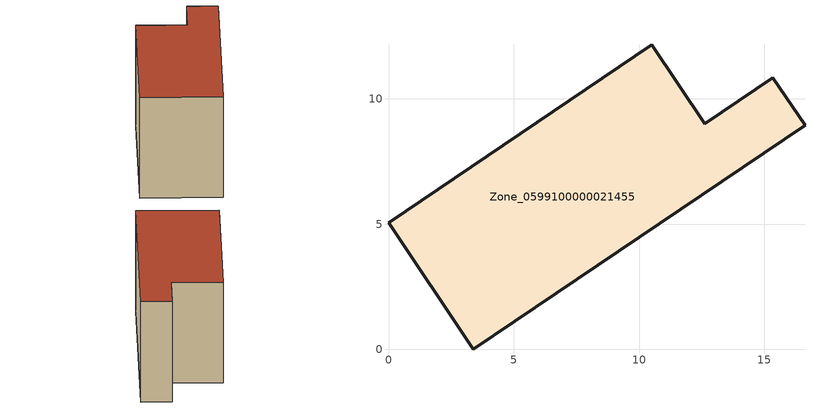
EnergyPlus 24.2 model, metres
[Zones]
Zone_0599100000021455
 floor ground (C_G): 3.38,0 0,5.06 10.5,12.17 12.62,9.01 15.34,10.85 16.62,8.95 z0
 wall outside (C_F): 0,5.06 3.38,0 16.62,8.95 15.34,10.85 12.62,9.01 10.5,12.17 0,5.06 z0:8.05
 roof outside (C_R): 10.5,12.17 0,5.06 3.38,0 16.62,8.95 15.34,10.85 12.62,9.01 z8.05
[BUILDING]
Pand.0599100000021455: North Axis=0; Terrain=City; Loads Convergence Tolerance Value=0.04; Temperature Convergence Tolerance Value=0.4; Solar Distribution=FullExterior; Maximum Number of Warmup Days=25; Minimum Number of Warmup Days=1
[Site:Location]
Rotterdam.The.Hague.AP_ZH_NLD Design_Conditions: Latitude=51.96; Longitude=4.45; Time Zone=1; Elevation=-4.5
[SITE:GROUNDTEMPERATURE:BUILDINGSURFACE]
18, 18, 18, 18, 18, 18, 18, 18, 18, 18, 18, 18
[MATERIAL] Thermal Absorptance=0.9; Solar Absorptance=0.7; Visible Absorptance=0.7
Name | Roughness | Thickness | Conductivity | Density | Specific Heat
G.TI.1975-1991 | MediumSmooth | 0.15 | 0.288461 | 540 | 1210
F.TI.1975-1991 | Rough | 0.3 | 0.230769 | 1920 | 840
R.TI.1975-1991 | MediumRough | 0.2 | 0.153846 | 1500 | 1000
[CONSTRUCTION]
C_G: G.TI.1975-1991
C_F: F.TI.1975-1991
C_R: R.TI.1975-1991
[ZONE]
Zone_0599100000021455: Type=1; Multiplier=1; Ceiling Height=Autocalculate; Volume=Autocalculate; Floor Area=autocalculate; Part of Total Floor Area=Yes
[ZONEINFILTRATION:DESIGNFLOWRATE]
Infil_Zone_0599100000021455: Zone or ZoneList or Space or SpaceList=Zone_0599100000021455; Schedule=AlwaysOn; Design Flow Rate Calculation Method=Flow/Area; Flow Rate per Floor Area=0.003; Constant Term Coefficient=1; Temperature Term Coefficient=0; Velocity Term Coefficient=0; Velocity Squared Term Coefficient=0
[HVACTEMPLATE:ZONE:IDEALLOADSAIRSYSTEM]
Zone_0599100000021455: Maximum Heating Supply Air Temperature=50; Minimum Cooling Supply Air Temperature=13; Maximum Heating Supply Air Humidity Ratio=0.0156; Minimum Cooling Supply Air Humidity Ratio=0.0077; Heating Limit=NoLimit; Cooling Limit=NoLimit; Dehumidification Control Type=ConstantSensibleHeatRatio; Cooling Sensible Heat Ratio=0.7; Dehumidification Setpoint=60; Humidification Control Type=None; Humidification Setpoint=30; Outdoor Air Method=None; Outdoor Air Flow Rate per Person=0.00944; Outdoor Air Flow Rate per Zone Floor Area=0; Outdoor Air Flow Rate per Zone=0; Demand Controlled Ventilation Type=None; Outdoor Air Economizer Type=NoEconomizer; Heat Recovery Type=None; Sensible Heat Recovery Effectiveness=0.7; Latent Heat Recovery Effectiveness=0.65
[ZONECONTROL:THERMOSTAT]
ThermostatControl_Zone_0599100000021455: Zone or ZoneList=Zone_0599100000021455; Control Type Schedule=DualSetpointControlType; Control 1=Thermostat_Zone_0599100000021455; Temperature Difference Between Cutout And Setpoint=0
[THERMOSTATSETPOINT:DUALSETPOINT]
Thermostat_Zone_0599100000021455: Heating Setpoint Temperature Schedule=HeatingSetpoint_Zone_0599100000021455; Cooling Setpoint Temperature Schedule=CoolingSetpoint_Zone_0599100000021455
[SCHEDULE:COMPACT]
HeatingSetpoint_Zone_0599100000021455: Through: 12/31, For: AllDays, Until: 24:00, 21
CoolingSetpoint_Zone_0599100000021455: Through: 12/31, For: AllDays, Until: 24:00, 24
DualSetpointControlType: Through: 12/31, For: AllDays, Until: 24:00, 4
AlwaysOn: Through: 12/31, For: AllDays, Until: 24:00, 1
